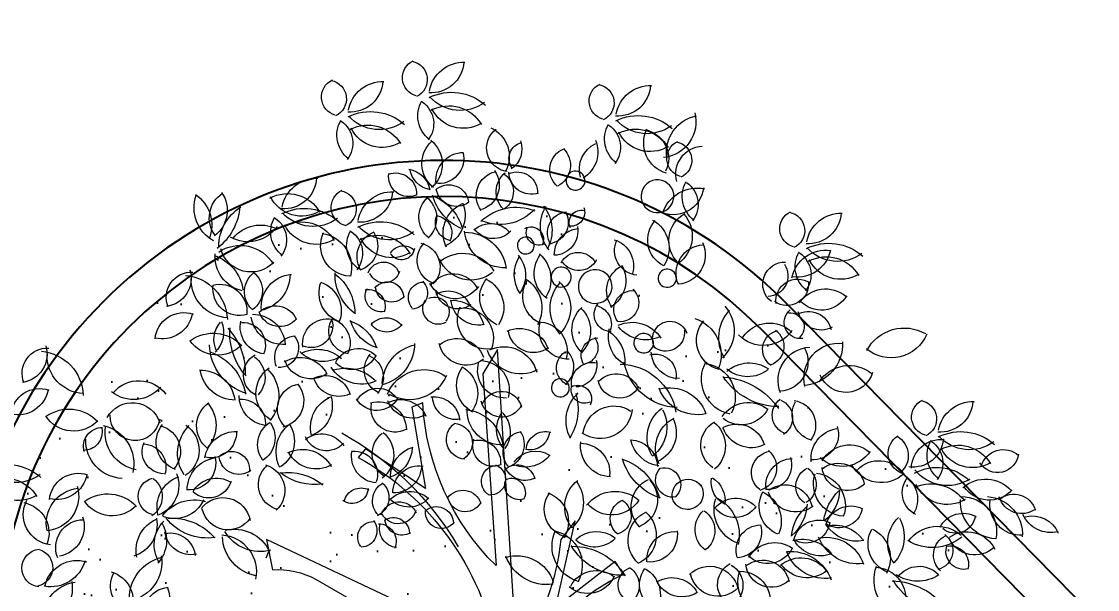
# Model space of a CAD drawing. Header units: millimetres. Extents: x 793 to 3159, y 750 to 2095.
# Drawn here: x 1176.132 to 1180.603, y 993.722 to 996.081 of the extents above; entities that cross this region are included whole.
import ezdxf

# ---------------------------------------------------------------- set-up
doc = ezdxf.new("R2010")
doc.units = ezdxf.units.MM
doc.linetypes.add('CONTINUA', pattern=[0])
doc.layers.add('A-BANQUETA', color=8, linetype='Continuous')
doc.layers.add('A-VEGETACION', color=65, linetype='Continuous')

# ---------------------------------------------------------------- blocks, each defined once
blk = doc.blocks.new('XR-CONJUNTO$0$A$C458D45B7')
at = {"lineweight": 0, "extrusion": (-2.43104e-07, -5.45806e-06, 1)}
blk.add_line((-0.995, 0.4864), (-0.9832, 0.5121), dxfattribs=at)
blk.add_lwpolyline([(0.1057, -1.746), (0.1681, -1.7494, -0.110183), (-0.0866, -0.95, -0.110183), (0.0225, -0.1181, 0.069274), (0.0548, -0.1083, -0.159056), (0.3751, -0.5382), (0.4313, -0.5098), (0.2694, -0.2414), (0.6188, -0.3643), (0.5483, -0.2962, -0.129481), (0.1024, -0.068, 0.184379), (0.1254, 0.0127), (0.8832, -0.1415), (0.8943, -0.0784), (0.1156, 0.0518, -0.487233), (0.1075, 0.0667, -0.157099), (0.4909, 0.4325), (0.4557, 0.4846), (0.2096, 0.2904), (0.2879, 0.6525), (0.2292, 0.5741, -0.1274), (0.063, 0.1098, -1.508538), (0.0487, 0.1166), (-0.0409, 1.3604), (-0.1014, 1.2588), (-0.0393, 0.4627, -0.187108), (-0.3498, 1.1361), (-0.3949, 1.1174), (-0.3356, 0.7801), (-0.586, 0.9428), (-0.6161, 0.9071, -0.222061), (-0.0345, 0.1193), (-0.0367, 0.1218), (-0.9935, 0.563), (-0.9683, 0.4373, -0.148996), (-0.7862, 0.3977), (-0.1177, 0.0214, -0.61159), (-0.1188, -0.006, -0.101655), (-1.381, -0.3864), (-1.4565, -0.4291), (-0.657, -0.3716, -0.12496), (-1.5382, -0.8654), (-1.5037, -0.924), (-0.968, -0.7054), (-1.2263, -1.1913), (-1.1801, -1.2004, -0.176723), (-0.0978, -0.0662, 0.164875), (-0.0374, -0.112, -0.122319), (-0.6656, -1.3725), (-0.6394, -1.3961), (-0.165, -0.7555, -0.101541), (-0.347, -1.7346), (-0.3067, -1.749), (-0.1198, -1.2235), (0.1057, -1.746)], format="xyb", close=True, dxfattribs=at)
at = {"lineweight": 0, "extrusion": (2.43104e-07, 5.45806e-06, -1)}
for centre, major_axis, start_param, end_param in [((-0.369, 2.486), (0.0578, 0.0526, 0), 2.569534, 5.006064), ((-0.4208, 2.4779), (0.0521, -0.0572, 0), 4.051015, 6.582941), ((-0.3287, 2.5601), (0.0917, -0.1007, 0), -0.777492, 0.800951), ((-0.1915, 2.4072), (0.0977, -0.1073, 0), 2.477681, 3.902549), ((-0.7044, 2.4029), (0.0578, 0.0526, 0), 2.569534, 5.006064), ((-0.7561, 2.3949), (0.0521, -0.0572, 0), 4.051015, 6.582941), ((-0.6641, 2.477), (0.0917, -0.1007, 0), -0.777492, 0.800951), ((-0.5269, 2.3242), (0.0977, -0.1073, 0), 2.477681, 3.902549), ((0.4079, 2.3965), (0.0578, 0.0526, 0), 2.569534, 5.006064), ((0.3562, 2.3885), (0.0521, -0.0572, 0), 4.051015, 6.582941), ((0.4482, 2.4707), (0.0917, -0.1007, 0), -0.777492, 0.800951), ((0.5854, 2.3178), (0.0977, -0.1073, 0), 2.477681, 3.902549), ((-0.2404, 2.2159), (0.156, 0.1421, 0), 4.983233, 6.17178), ((-0.2586, 2.3287), (0.0909, 0.0828, 0), 2.943806, 4.400315), ((-0.4252, 2.2943), (0.0813, 0.074, 0), 6.042078, 7.680112), ((-0.2073, 2.5236), (0.1269, 0.1155, 0), 1.666781, 3.133707), ((-0.2514, 2.214), (0.1055, -0.1158, 0), 3.38331, 4.908592), ((-0.5757, 2.1328), (0.156, 0.1421, 0), 4.983233, 6.17178), ((-0.1941, 2.4226), (0.0974, -0.107, 0), 0.190237, 1.841773), ((0.5366, 2.1264), (0.156, 0.1421, 0), 4.983233, 6.17178), ((0.624, 2.313), (0.1011, -0.1111, 0), -1.092047, 0.621305), ((0.8079, 2.1864), (0.1148, 0.1046, 0), 3.735925, 5.247194), ((-0.594, 2.2456), (0.0909, 0.0828, 0), 2.943806, 4.400315), ((-0.7605, 2.2112), (0.0813, 0.074, 0), 6.042078, 7.680112), ((-0.5426, 2.4406), (0.1269, 0.1155, 0), 1.666781, 3.133707), ((-0.5868, 2.131), (0.1055, -0.1158, 0), 3.38331, 4.908592), ((-0.1299, 2.1619), (0.0875, -0.0961, 0), 4.288332, 5.954002), ((0.5183, 2.2392), (0.0909, 0.0828, 0), 2.943806, 4.400315), ((0.3518, 2.2048), (0.0813, 0.074, 0), 6.042078, 7.680112), ((0.5697, 2.4342), (0.1269, 0.1155, 0), 1.666781, 3.133707), ((0.5255, 2.1246), (0.1055, -0.1158, 0), 3.38331, 4.908592), ((0.688, 2.225), (0.0962, 0.0876, 0), 2.57333, 4.340108), ((-0.5295, 2.3395), (0.0974, -0.107, 0), 0.190237, 1.841773), ((0.0042, 2.1974), (0.0729, 0.0664, 0), 2.435719, 4.793581), ((0.5828, 2.3331), (0.0974, -0.107, 0), 0.190237, 1.841773), ((0.5415, 2.16), (0.0814, -0.0894, 0), 4.063505, 5.902251), ((-0.2372, 2.1306), (0.0929, 0.0846, 0), 2.963691, 4.711116), ((-0.4058, 2.1267), (0.0945, 0.086, 0), 6.118592, 7.872489), ((0.0663, 2.1554), (0.0498, 0.0454, 0), 3.264969, 5.201317), ((-0.0482, 2.1943), (0.0744, 0.0677, 0), 0.395035, 1.712099), ((0.2617, 2.1105), (0.0688, 0.0627, 0), 3.032355, 5.058346), ((0.1574, 2.1274), (0.0654, -0.0718, 0), 4.641666, 6.55095), ((0.4113, 2.1131), (0.0882, 0.0804, 0), 3.589355, 4.996061), ((0.2426, 2.1833), (0.0844, -0.0926, 0), -1.249896, 0.196732), ((0.7328, 2.1612), (0.0578, 0.0526, 0), 2.569534, 5.006064), ((0.8068, 2.0986), (0.0767, -0.0842, 0), 2.01587, 3.830331), ((0.6811, 2.1531), (0.0521, -0.0572, 0), 4.051015, 6.582941), ((-0.293, 2.1509), (0.0767, 0.0698, 0), 0.466811, 2.453539), ((-0.1885, 2.0624), (0.0852, 0.0776, 0), 3.756525, 5.436782), ((-0.4325, 2.0004), (0.0716, -0.0786, 0), 4.02893, 5.260687), ((-0.3105, 2.1233), (0.0764, 0.0696, 0), 2.495781, 3.712279), ((-0.1454, 2.0411), (0.0706, -0.0775, 0), -1.470872, 0.49979), ((0.0335, 2.0128), (0.0579, -0.0636, 0), 3.454568, 5.497253), ((0.2763, 2.065), (0.0265, -0.0292, 0), 2.96706, 9.250245), ((-0.9355, 2.0725), (0.0917, -0.1007, 0), -0.777492, 0.800951), ((-0.7983, 1.9196), (0.0977, -0.1073, 0), 2.477681, 3.902549), ((-0.4172, 2.0758), (0.0619, 0.0564, 0), 1.882964, 4.009811), ((-0.4714, 2.0024), (0.0589, -0.0646, 0), 3.521134, 5.485211), ((-0.0328, 1.9994), (0.076, 0.0692, 0), 3.228586, 5.199475), ((0.0466, 2.0162), (0.0674, -0.074, 0), 1.501594, 3.203821), ((-0.07, 2.016), (0.0655, 0.0596, 0), 5.981568, 7.978483), ((0.0914, 2.099), (0.0621, -0.0681, 0), 0.403031, 2.295039), ((0.6173, 2.0033), (0.0458, -0.0503, 0), 2.96706, 9.250245), ((0.8432, 2.0039), (0.0909, 0.0828, 0), 2.943806, 4.400315), ((0.6766, 1.9695), (0.0813, 0.074, 0), 6.042078, 7.680112), ((-0.9188, 1.843), (0.1055, -0.1158, 0), 3.38331, 4.908592), ((-0.6597, 1.9456), (0.0578, 0.0526, 0), 2.569534, 5.006064), ((-0.7114, 1.9376), (0.0521, -0.0572, 0), 4.051015, 6.582941), ((-0.6194, 2.0197), (0.0917, -0.1007, 0), -0.777492, 0.800951), ((-0.4822, 1.8669), (0.0977, -0.1073, 0), 2.477681, 3.902549), ((-0.2181, 2.0381), (0.0628, 0.0572, 0), 1.653322, 3.720775), ((-0.249, 1.9601), (0.0612, 0.0557, 0), 4.777693, 6.850302), ((0.6822, 2.053), (0.0934, 0.0851, 0), 0.83891, 2.788684), ((0.7827, 1.8893), (0.1106, 0.1007, 0), 4.167211, 5.662811), ((-1.152, 1.9381), (0.1152, 0.1049, 0), 2.795095, 4.221359), ((-1.3878, 1.8644), (0.1039, -0.1141, 0), 4.462982, 5.82067), ((-1.1219, 1.8971), (0.0823, -0.0904, 0), 1.663538, 3.291746), ((-1.2998, 1.9265), (0.0962, 0.0876, 0), 0.12096, 1.668935), ((-0.8615, 2.0515), (0.0974, -0.107, 0), 0.190237, 1.841773), ((-0.2631, 1.9078), (0.0742, -0.0815, 0), 1.389785, 3.157191), ((-0.4105, 1.9023), (0.0749, -0.0822, 0), 4.528164, 6.260856), ((-0.3885, 1.8048), (0.1511, 0.1376, 0), 5.790531, 6.74088), ((-0.111, 2.0591), (0.1593, 0.1451, 0), 2.721102, 3.592312), ((0.0319, 1.7409), (0.1422, -0.1561, 0), 3.105155, 4.25074), ((-1.3634, 1.9626), (0.1662, -0.1825, 0), -0.763834, 0.071768), ((-1.009, 1.7783), (0.131, -0.1438, 0), 2.296813, 3.315554), ((-0.8471, 1.7282), (0.156, 0.1421, 0), 4.983233, 6.17178), ((-0.1396, 1.8436), (0.0979, 0.0892, 0), 3.408341, 5.039982), ((-0.3192, 1.9147), (0.0929, -0.102, 0), -1.217298, 0.327095), ((-0.0365, 2.0707), (0.1414, 0.1288, 0), 1.467491, 2.732342), ((0.2821, 1.8758), (0.1111, 0.1011, 0), 3.157429, 4.441949), ((0.0189, 1.8558), (0.1089, -0.1195, 0), -1.511614, -0.337271), ((0.2485, 1.8483), (0.0645, 0.0587, 0), 3.279326, 5.34853), ((0.1587, 1.8899), (0.0599, -0.0657, 0), -1.298179, 0.629945), ((0.3027, 1.8914), (0.038, 0.0346, 0), 3.41254, 5.663172), ((0.2576, 1.933), (0.0391, -0.0429, 0), -1.182408, 0.791652), ((0.7942, 1.8207), (0.0945, 0.0861, 0), 3.069205, 4.94146), ((0.6241, 1.8375), (0.0937, -0.1029, 0), -1.562221, 0.105445), ((1.2047, 1.8735), (0.0578, 0.0526, 0), 2.569534, 5.006064), ((1.153, 1.8655), (0.0521, -0.0572, 0), 4.051015, 6.582941), ((1.245, 1.9477), (0.0917, -0.1007, 0), -0.777492, 0.800951), ((1.3822, 1.7948), (0.0977, -0.1073, 0), 2.477681, 3.902549), ((-1.0291, 1.7206), (0.0995, -0.1093, 0), 2.987152, 4.333632), ((-0.8653, 1.841), (0.0909, 0.0828, 0), 2.943806, 4.400315), ((-1.0319, 1.8066), (0.0813, 0.074, 0), 6.042078, 7.680112), ((-0.814, 2.036), (0.1269, 0.1155, 0), 1.666781, 3.133707), ((-0.8582, 1.7264), (0.1055, -0.1158, 0), 3.38331, 4.908592), ((-0.5311, 1.6755), (0.156, 0.1421, 0), 4.983233, 6.17178), ((-0.2288, 1.8855), (0.0506, -0.0555, 0), 0.933482, 2.755369), ((-0.3061, 1.8431), (0.0521, 0.0475, 0), 5.554345, 7.543913), ((-0.074, 1.7783), (0.0778, 0.0708, 0), 4.718022, 6.28628), ((0.6974, 1.8223), (0.0803, -0.0881, 0), 1.183739, 3.047674), ((0.5353, 1.7872), (0.0891, -0.0979, 0), 4.371945, 6.030471), ((-1.0838, 1.9455), (0.0991, -0.1088, 0), -0.235546, 1.240656), ((-0.8009, 1.9349), (0.0974, -0.107, 0), 0.190237, 1.841773), ((-0.653, 1.7863), (0.0858, -0.0942, 0), 0.781255, 2.741725), ((-0.7937, 1.6949), (0.096, -0.1054, 0), 4.01839, 5.703394), ((-0.5493, 1.7883), (0.0909, 0.0828, 0), 2.943806, 4.400315), ((-0.7159, 1.7539), (0.0813, 0.074, 0), 6.042078, 7.680112), ((-0.5178, 1.7413), (0.0819, 0.0746, 0), 3.373512, 5.073607), ((-0.498, 1.9833), (0.1269, 0.1155, 0), 1.666781, 3.133707), ((-0.5421, 1.6737), (0.1055, -0.1158, 0), 3.38331, 4.908592), ((-0.6478, 1.7849), (0.0704, -0.0773, 0), -1.40138, 0.435272), ((-0.1814, 1.6713), (0.118, -0.1296, 0), 3.873122, 5.299363), ((-0.0171, 1.8665), (0.1229, 0.1119, 0), 2.257964, 3.78171), ((-0.0641, 1.9178), (0.0654, -0.0719, 0), -0.113868, 1.668116), ((0.0722, 1.7936), (0.0237, -0.0261, 0), 2.96706, 9.250245), ((0.0938, 1.8197), (0.0347, -0.0381, 0), 3.344357, 5.954753), ((0.126, 1.8478), (0.0388, 0.0354, 0), 1.911053, 4.31249), ((0.2993, 1.7579), (0.0802, 0.073, 0), 3.851049, 5.360604), ((0.1863, 1.8557), (0.0752, 0.0685, 0), 0.549271, 2.256423), ((-1.1128, 1.6223), (0.1187, 0.1081, 0), 4.848797, 6.466165), ((-0.4848, 1.8822), (0.0974, -0.107, 0), 0.190237, 1.841773), ((-0.4359, 1.7257), (0.0419, -0.046, 0), 2.826188, 4.650454), ((-0.2766, 1.7286), (0.0686, -0.0753, 0), 1.097202, 3.081073), ((-0.3848, 1.6998), (0.0683, -0.0751, 0), 4.086773, 6.202249), ((0.5443, 1.7771), (0.0762, 0.0694, 0), 2.397876, 4.305471), ((0.4071, 1.7121), (0.0839, 0.0764, 0), 5.736427, 7.331583), ((0.8155, 1.6854), (0.0871, 0.0794, 0), 3.456952, 5.395047), ((0.6963, 1.7598), (0.0902, 0.0822, 0), 0.291251, 2.225608), ((1.3213, 1.6411), (0.1073, 0.0977, 0), 4.075394, 5.568293), ((1.3334, 1.6034), (0.156, 0.1421, 0), 4.983233, 6.17178), ((1.3664, 1.9112), (0.1269, 0.1155, 0), 1.666781, 3.133707), ((-1.0739, 1.736), (0.1068, 0.0973, 0), 2.523636, 3.952007), ((-1.0695, 1.804), (0.097, 0.0883, 0), 1.500249, 3.596824), ((-0.4438, 1.7833), (0.0397, 0.0362, 0), 0.868721, 3.311423), ((-0.1879, 1.6085), (0.1112, 0.1012, 0), 4.767873, 6.47899), ((0.1669, 1.6745), (0.1047, 0.0953, 0), 3.274239, 4.424714), ((-0.0544, 1.6689), (0.0855, -0.0939, 0), -1.555152, -0.195414), ((0.2402, 1.6801), (0.0975, 0.0888, 0), 2.940453, 4.494287), ((0.0349, 1.6527), (0.1056, 0.0962, 0), 6.178704, 7.585525), ((0.2911, 1.6865), (0.0543, -0.0596, 0), 2.783843, 4.943077), ((1.3151, 1.7162), (0.0909, 0.0828, 0), 2.943806, 4.400315), ((1.2007, 1.813), (0.1037, 0.0945, 0), 0.93843, 2.439379), ((1.1485, 1.6818), (0.0813, 0.074, 0), 6.042078, 7.680112), ((1.3223, 1.6016), (0.1055, -0.1158, 0), 3.38331, 4.908592), ((1.3796, 1.8101), (0.0974, -0.107, 0), 0.190237, 1.841773), ((-1.273, 1.5741), (0.1281, 0.1167, 0), 5.751999, 6.8786), ((-0.5176, 1.6517), (0.0501, 0.0456, 0), 4.224988, 6.658395), ((-0.1553, 1.7894), (0.0954, -0.1047, 0), 0.046634, 1.902742), ((0.2206, 1.6638), (0.0279, -0.0307, 0), 2.96706, 9.250245), ((0.2927, 1.773), (0.0551, -0.0605, 0), -0.367339, 1.701332), ((0.3621, 1.6258), (0.0473, -0.0519, 0), 2.96706, 9.250245), ((0.5249, 1.6104), (0.0852, 0.0776, 0), 3.223324, 4.985448), ((0.3599, 1.6511), (0.0868, -0.0953, 0), -1.359902, 0.197615), ((0.6611, 1.6633), (0.0255, -0.028, 0), 2.96706, 9.250245), ((1.1499, 1.643), (0.0617, -0.0677, 0), 1.384738, 3.90545), ((1.0761, 1.677), (0.064, 0.0583, 0), 0.142939, 2.254521), ((-1.3147, 1.5651), (0.0708, -0.0777, 0), 1.912634, 3.921497), ((-1.4355, 1.6437), (0.0877, 0.0799, 0), 0.433013, 2.162826), ((-1.3553, 1.4666), (0.1282, -0.1407, 0), 3.959959, 5.407863), ((-0.9938, 1.5913), (0.068, -0.0746, 0), 1.509031, 3.230067), ((-1.1165, 1.5946), (0.0711, 0.0647, 0), 6.086583, 7.987859), ((-0.8905, 1.5304), (0.0904, -0.0993, 0), 2.180836, 3.805257), ((-1.0613, 1.664), (0.1148, 0.1045, 0), 0.729589, 2.076019), ((-0.8419, 1.502), (0.1388, -0.1524, 0), 4.502869, 5.43636), ((-0.5182, 1.668), (0.1486, 0.1354, 0), 2.914364, 3.903954), ((-0.5147, 1.6977), (0.0439, -0.0482, 0), -0.56334, 1.901924), ((-0.2276, 1.5595), (0.0766, -0.0842, 0), 2.904002, 4.961936), ((0.0057, 1.5758), (0.0909, 0.0828, 0), 2.724137, 4.584349), ((-0.0012, 1.5327), (0.1054, 0.096, 0), 5.984703, 7.520962), ((1.1583, 1.6449), (0.0609, -0.0669, 0), -0.950418, 1.336182), ((1.2034, 1.5741), (0.0607, -0.0666, 0), 2.180672, 4.465833), ((-1.1585, 1.6403), (0.1171, 0.1066, 0), 2.346008, 3.897533), ((-1.1158, 1.6017), (0.0814, 0.0742, 0), 2.006107, 4.023111), ((-1.1966, 1.5079), (0.0832, 0.0758, 0), 5.174415, 7.124419), ((-0.6595, 1.5891), (0.0929, 0.0846, 0), 2.627043, 4.223783), ((-0.8165, 1.5144), (0.0838, -0.0921, 0), 4.193796, 5.852843), ((-0.4997, 1.5714), (0.0445, -0.0489, 0), 2.944219, 5.44265), ((-0.4837, 1.6205), (0.0498, 0.0453, 0), 1.422714, 3.822562), ((-0.3491, 1.5731), (0.0478, 0.0436, 0), 3.148251, 5.403679), ((-0.4013, 1.5925), (0.0497, 0.0453, 0), 6.214944, 8.566879), ((-0.2205, 1.6862), (0.0787, -0.0864, 0), -0.245148, 1.837365), ((-0.1496, 1.5339), (0.0979, 0.0892, 0), 5.907215, 7.590286), ((0.1866, 1.5851), (0.0842, -0.0924, 0), 1.201658, 2.848598), ((0.3329, 1.535), (0.1162, 0.1058, 0), 3.122332, 4.628138), ((0.1137, 1.5352), (0.0992, -0.1089, 0), 4.60613, 6.275435), ((0.519, 1.5316), (0.0583, 0.0531, 0), 3.20052, 5.540096), ((0.4659, 1.5585), (0.0576, 0.0524, 0), 6.197346, 8.707644), ((1.3207, 1.4939), (0.0968, 0.0882, 0), 4.468963, 6.135104), ((-0.528, 1.5782), (0.0442, -0.0486, 0), 0.500448, 2.802096), ((-0.5802, 1.5341), (0.0521, 0.0474, 0), 5.268129, 7.350204), ((-0.3051, 1.5146), (0.0414, -0.0455, 0), 3.483272, 6.139391), ((-0.2083, 1.6213), (0.0631, -0.0693, 0), 0.112143, 2.110108), ((-0.2468, 1.505), (0.0717, 0.0653, 0), 4.892044, 6.630501), ((-0.2317, 1.4264), (0.1016, 0.0926, 0), 5.415593, 6.754417), ((1.3021, 1.6577), (0.0817, -0.0897, 0), -0.311589, 1.576583), ((-0.9659, 1.4359), (0.0722, 0.0658, 0), 4.673764, 6.588465), ((-0.2882, 1.5286), (0.0442, -0.0485, 0), 0.255526, 2.887943), ((-0.1223, 1.576), (0.085, 0.0774, 0), 2.11334, 3.773203), ((-0.0858, 1.485), (0.083, -0.0911, 0), 0.579053, 2.739108), ((-0.1861, 1.4051), (0.0941, 0.0857, 0), 5.318722, 7.374748), ((0.3928, 1.4461), (0.093, 0.0847, 0), 3.00647, 4.70236), ((0.2174, 1.441), (0.0857, -0.0942, 0), 4.621829, 6.268915), ((0.4297, 1.5099), (0.0477, -0.0524, 0), 0.723336, 2.981842), ((0.351, 1.4686), (0.0589, 0.0537, 0), 5.629135, 7.342477), ((1.0445, 1.4197), (0.1124, -0.1235, 0), 1.763492, 3.048606), ((0.7863, 1.4466), (0.1042, -0.1145, 0), -1.558089, -0.023624), ((1.2163, 1.4846), (0.0497, 0.0453, 0), 2.154095, 4.761131), ((1.1728, 1.4657), (0.0436, 0.0397, 0), 5.34712, 7.859851), ((1.25, 1.4337), (0.0652, -0.0716, 0), 3.353873, 5.207545), ((1.3013, 1.5509), (0.0718, 0.0654, 0), 1.80201, 3.64249), ((-1.4365, 1.5191), (0.0859, -0.0944, 0), -0.662987, 0.966479), ((-1.3455, 1.3817), (0.0886, 0.0806, 0), 3.960448, 5.771942), ((-0.9337, 1.5074), (0.0992, 0.0904, 0), 2.220183, 3.713936), ((-1.0597, 1.3608), (0.1011, 0.0921, 0), 5.439001, 6.928596), ((-0.9481, 1.5375), (0.061, -0.067, 0), -0.150992, 1.981102), ((-0.7482, 1.3789), (0.0762, 0.0694, 0), 3.722819, 5.63009), ((-0.8167, 1.4505), (0.0603, -0.0662, 0), -1.159685, 1.145202), ((-0.6463, 1.4317), (0.0714, 0.0651, 0), 2.477016, 4.406547), ((-0.7569, 1.3812), (0.0694, -0.0762, 0), 4.137529, 5.870655), ((-0.4956, 1.5206), (0.1106, -0.1214, 0), 1.015052, 2.030709), ((-0.5052, 1.4057), (0.0555, -0.061, 0), 3.014721, 4.80292), ((0.1269, 1.3556), (0.0816, -0.0896, 0), 3.861328, 5.736568), ((0.2517, 1.4439), (0.0813, -0.0893, 0), 0.692403, 2.597207), ((0.5181, 1.3374), (0.1044, 0.0951, 0), 5.019594, 6.451334), ((0.6755, 1.4112), (0.0541, 0.0492, 0), 3.323125, 6.680457), ((0.7305, 1.3462), (0.1061, -0.1165, 0), 4.17789, 5.832144), ((0.9098, 1.4071), (0.0922, 0.084, 0), 2.564354, 4.581363), ((1.0885, 1.3478), (0.0896, -0.0984, 0), 2.894701, 4.651743), ((-1.2224, 1.2529), (0.1215, 0.1107, 0), 4.829964, 6.260834), ((-1.1108, 1.3917), (0.0808, 0.0736, 0), 3.386603, 4.597162), ((-1.2939, 1.4198), (0.0841, 0.0766, 0), 0.322787, 1.54187), ((-1.3566, 1.2537), (0.1802, -0.1979, 0), 4.689281, 5.487505), ((-0.8903, 1.4189), (0.1777, -0.1951, 0), 1.569254, 2.391962), ((-0.9978, 1.4459), (0.084, 0.0765, 0), 2.436245, 4.083302), ((-1.1007, 1.3682), (0.0639, -0.0701, 0), 3.828768, 5.840055), ((-0.704, 1.3144), (0.1119, -0.1229, 0), 4.171907, 5.160271), ((-0.5034, 1.5093), (0.0542, -0.0596, 0), -0.192693, 1.638897), ((0.0511, 1.3256), (0.0912, 0.083, 0), 5.008977, 6.700148), ((0.1079, 1.455), (0.0714, -0.0784, 0), 0.109406, 2.139195), ((0.5532, 1.4203), (0.0906, -0.0995, 0), 1.225027, 2.53816), ((0.3386, 1.3139), (0.1111, 0.1012, 0), 5.998219, 7.087887), ((0.5719, 1.5492), (0.0963, -0.1058, 0), 0.28559, 1.630807), ((0.5656, 1.3923), (0.03, 0.0273, 0), 4.537856, 10.821041), ((0.6565, 1.4383), (0.058, 0.0528, 0), 0.609123, 3.014918), ((1.0623, 1.533), (0.1074, 0.0978, 0), 1.343784, 3.09522), ((1.1401, 1.3718), (0.0592, 0.0539, 0), 2.883799, 5.216128), ((1.0667, 1.3837), (0.0606, 0.0551, 0), 6.049447, 8.223314), ((1.5934, 1.501), (0.1183, 0.1077, 0), 1.123877, 3.002143), ((1.6493, 1.2899), (0.1299, 0.1183, 0), 4.360495, 5.965464), ((-1.205, 1.4659), (0.1033, 0.094, 0), 1.507007, 3.274527), ((-0.8763, 1.3191), (0.0611, -0.0671, 0), 1.879129, 3.811135), ((-0.949, 1.3586), (0.0599, 0.0546, 0), 0.054114, 2.354051), ((-0.2092, 1.2879), (0.0862, 0.0785, 0), 4.763491, 6.669633), ((0.3792, 1.34), (0.0537, 0.0489, 0), 3.300559, 5.386403), ((0.3059, 1.3712), (0.047, -0.0517, 0), -1.484129, 0.591907), ((1.3773, 1.2548), (0.1071, 0.0976, 0), 3.627143, 5.564226), ((1.2205, 1.3933), (0.1266, 0.1153, 0), 0.666936, 2.208248), ((-1.9106, 1.2442), (0.0708, -0.0777, 0), 1.912634, 3.921497), ((-2.0314, 1.3228), (0.0877, 0.0799, 0), 0.433013, 2.162826), ((-1.0243, 1.3738), (0.1579, 0.1438, 0), 2.583302, 3.854955), ((-0.767, 1.4362), (0.0892, -0.098, 0), 0.126513, 1.545739), ((-0.787, 1.2057), (0.1099, 0.1001, 0), 4.957677, 6.173301), ((-0.6187, 1.2527), (0.0789, 0.0718, 0), 4.358962, 6.212976), ((-0.5633, 1.3809), (0.1309, 0.1192, 0), 0.733394, 2.059133), ((-0.3474, 1.2096), (0.1268, 0.1155, 0), 3.913737, 5.238547), ((-0.1723, 1.4082), (0.0844, 0.0769, 0), 1.617882, 3.663346), ((0.0552, 1.4072), (0.0994, -0.1091, 0), 0.247987, 1.955937), ((-0.0138, 1.2312), (0.1042, 0.0949, 0), 5.013393, 6.761813), ((0.2821, 1.2878), (0.0574, 0.0522, 0), 2.730264, 4.858108), ((0.1823, 1.2903), (0.0689, 0.0627, 0), 6.226378, 7.911591), ((0.6146, 1.2601), (0.0646, 0.0589, 0), 5.18643, 7.216869), ((0.7131, 1.3623), (0.078, -0.0856, 0), 0.71814, 2.246675), ((1.264, 1.2447), (0.093, -0.1021, 0), 1.914643, 3.826952), ((1.1267, 1.3204), (0.0823, -0.0904, 0), -1.350697, 0.677345), ((-1.9513, 1.1457), (0.1282, -0.1407, 0), 3.959959, 5.407863), ((-1.7544, 1.3194), (0.1171, 0.1066, 0), 2.346008, 3.897533), ((-1.3079, 1.1276), (0.1656, 0.1508, 0), 5.778144, 6.851017), ((-1.0024, 1.2462), (0.0696, 0.0634, 0), 2.725223, 4.948788), ((-1.1102, 1.2347), (0.07, -0.0768, 0), 4.485205, 6.206033), ((-0.8592, 1.1981), (0.0824, -0.0904, 0), 3.301613, 4.995181), ((-0.8168, 1.3464), (0.0849, 0.0773, 0), 1.683404, 3.531065), ((-0.6424, 1.3776), (0.0718, -0.0789, 0), -0.389637, 1.478935), ((-0.4919, 1.2698), (0.0755, 0.0688, 0), 2.758842, 4.586416), ((-0.6154, 1.2384), (0.0679, -0.0745, 0), 4.313629, 6.154081), ((-0.0087, 1.2737), (0.0771, -0.0847, 0), 0.678402, 2.611537), ((-0.112, 1.1928), (0.0813, -0.0893, 0), 3.878152, 5.717737), ((0.3543, 1.2232), (0.0647, 0.0589, 0), 3.77537, 5.684318), ((0.2804, 1.2992), (0.0616, -0.0676, 0), -1.060709, 0.668141), ((0.4666, 1.0653), (0.1771, 0.1613, 0), 5.461091, 6.84641), ((0.7141, 1.3599), (0.1576, -0.173, 0), 0.768602, 2.105454), ((0.9544, 1.2463), (0.1089, 0.0991, 0), 2.493376, 4.396862), ((0.8083, 1.1701), (0.0944, -0.1037, 0), 4.007914, 5.933263), ((1.0067, 1.1728), (0.1048, 0.0954, 0), 4.716479, 6.042626), ((1.4218, 1.1595), (0.1096, 0.0998, 0), 4.447218, 6.124093), ((-1.2724, 1.12), (0.1058, 0.0963, 0), 5.403044, 6.867191), ((-1.1305, 1.2878), (0.1089, 0.0992, 0), 2.299701, 3.713789), ((-0.9137, 1.1706), (0.0958, 0.0873, 0), 2.860422, 4.82661), ((-1.1043, 1.1567), (0.1156, 0.1052, 0), 6.209025, 7.712616), ((-0.6071, 1.3584), (0.0989, -0.1086, 0), 0.294169, 1.747426), ((-0.67, 1.1032), (0.1171, -0.1285, 0), 3.576093, 4.681646), ((-0.3449, 1.1103), (0.1211, 0.1103, 0), 4.257347, 6.034635), ((-0.0846, 1.211), (0.0929, 0.0846, 0), 2.79378, 4.515572), ((-0.2468, 1.1762), (0.0923, 0.084, 0), 5.935163, 7.664121), ((0.4539, 1.1647), (0.0674, -0.074, 0), 3.084947, 5.021288), ((1.126, 1.4092), (0.1849, -0.2031, 0), 0.724844, 1.720325), ((0.8824, 0.9572), (0.2007, -0.2203, 0), 3.951237, 4.849497), ((0.9976, 1.3915), (0.0994, 0.0906, 0), 1.606077, 3.000648), ((1.4067, 1.3114), (0.0854, 0.0778, 0), 1.013458, 3.478607), ((-1.5286, 1.0775), (0.094, -0.1032, 0), 3.007891, 4.802385), ((-0.8507, 1.1073), (0.0693, -0.0761, 0), 1.484213, 3.740786), ((-0.9567, 1.1387), (0.0754, -0.0828, 0), -1.507027, 0.507296), ((-0.7554, 1.1381), (0.0794, 0.0723, 0), 4.933114, 6.739463), ((-0.7001, 1.2689), (0.0737, -0.0809, 0), 0.29539, 1.986601), ((-0.4065, 1.3168), (0.1132, -0.1243, 0), -0.424739, 1.243343), ((0.2212, 1.2039), (0.0251, -0.0276, 0), 2.96706, 9.250245), ((0.3219, 1.1961), (0.0413, 0.0376, 0), 1.904971, 4.226386), ((0.2947, 1.1586), (0.0418, 0.038, 0), 4.960058, 7.482544), ((0.4667, 1.2536), (0.0608, -0.0668, 0), -0.356332, 2.108317), ((0.6754, 1.047), (0.1193, 0.1087, 0), 5.189388, 6.675069), ((-2.0324, 1.1982), (0.0859, -0.0944, 0), -0.662987, 0.966479), ((-1.9414, 1.0608), (0.0886, 0.0806, 0), 3.960448, 5.771942), ((-1.5522, 1.2853), (0.1086, 0.0989, 0), 1.431238, 2.976463), ((-0.5369, 1.0974), (0.0658, -0.0722, 0), 2.786116, 4.927942), ((-0.3023, 1.0547), (0.072, -0.079, 0), 3.75091, 5.351098), ((-0.0228, 1.1011), (0.0578, -0.0635, 0), 2.718476, 5.202531), ((0.404, 1.0684), (0.1166, 0.1062, 0), 3.391768, 4.694757), ((0.0747, 1.1135), (0.1489, -0.1635, 0), -1.143034, -0.269005), ((0.789, 1.2657), (0.1133, -0.1244, 0), 0.509459, 1.944003), ((1.1831, 1.0996), (0.0543, -0.0596, 0), 1.053155, 3.251216), ((1.7599, 1.0963), (0.0578, 0.0526, 0), 2.569534, 5.006064), ((1.7082, 1.0883), (0.0521, -0.0572, 0), 4.051015, 6.582941), ((1.8002, 1.1705), (0.0917, -0.1007, 0), -0.777492, 0.800951), ((1.9374, 1.0176), (0.0977, -0.1073, 0), 2.477681, 3.902549), ((-1.5552, 1.0062), (0.0882, 0.0803, 0), 4.376918, 6.706693), ((-1.1709, 1.0321), (0.0792, -0.087, 0), 1.388174, 3.260866), ((-1.3462, 1.0335), (0.0931, -0.1023, 0), 4.706547, 6.175138), ((-0.9869, 1.1611), (0.0852, -0.0935, 0), 0.871539, 2.291423), ((-1.1048, 1.0417), (0.0689, -0.0757, 0), 3.841411, 5.517894), ((-0.6777, 1.0309), (0.0927, -0.1017, 0), 2.059504, 3.492689), ((-0.8596, 1.1211), (0.0902, -0.099, 0), -1.122903, 0.372254), ((-0.5413, 1.2019), (0.067, -0.0735, 0), -0.319303, 1.742731), ((-0.4653, 1.1127), (0.0669, -0.0734, 0), 0.220103, 2.505457), ((-0.5342, 1.0219), (0.0789, -0.0866, 0), 3.594028, 5.438478), ((-0.3918, 1.1823), (0.0816, 0.0743, 0), 1.780436, 3.521944), ((-0.4409, 1.0338), (0.0849, 0.0773, 0), 4.975327, 6.602725), ((-0.2116, 1.1655), (0.066, -0.0724, 0), 0.546012, 2.232732), ((-0.0208, 1.1688), (0.0604, -0.0663, 0), -0.386025, 2.03652), ((0.4453, 1.0026), (0.0862, -0.0946, 0), 2.411906, 4.458151), ((0.733, 1.0028), (0.1005, -0.1104, 0), 1.763934, 3.246801), ((1.0044, 1.0208), (0.0958, 0.0872, 0), 4.447811, 6.117663), ((0.9742, 1.1809), (0.0917, 0.0835, 0), 1.215767, 2.960129), ((1.1076, 1.0867), (0.0591, 0.0538, 0), 5.835663, 8.030113), ((1.2949, 1.1015), (0.0809, 0.0737, 0), 2.615368, 4.390992), ((1.1796, 1.057), (0.0767, 0.0698, 0), 5.582465, 7.669786), ((-1.8183, 0.932), (0.1215, 0.1107, 0), 4.829964, 6.260834), ((-1.5448, 1.0724), (0.07, -0.0769, 0), -0.68977, 2.320487), ((-0.1847, 0.9403), (0.1257, 0.1145, 0), 5.531693, 6.884809), ((-0.021, 1.1094), (0.0976, -0.1072, 0), 0.681699, 2.34653), ((0.0778, 1.029), (0.0809, -0.0889, 0), 1.574231, 2.956224), ((-0.0971, 1.0171), (0.0828, 0.0754, 0), 6.243367, 7.661544), ((0.3875, 1.1271), (0.0983, 0.0895, 0), 0.821795, 2.898602), ((0.7607, 0.957), (0.1046, 0.0952, 0), 3.406103, 4.964674), ((0.5136, 1.0438), (0.1022, -0.1123, 0), -1.329517, 0.075588), ((0.5733, 1.0213), (0.0973, 0.0886, 0), 0.263422, 1.881827), ((-1.8009, 1.145), (0.1033, 0.094, 0), 1.507007, 3.274527), ((-1.7087, 0.8718), (0.1187, 0.1081, 0), 5.646964, 7.247292), ((-1.3376, 0.9627), (0.0874, 0.0796, 0), 2.623712, 4.545795), ((-1.4637, 0.924), (0.0733, -0.0805, 0), 4.103585, 6.187534), ((-1.2062, 0.9183), (0.1081, -0.1187, 0), 1.708503, 3.098877), ((-1.4021, 0.9296), (0.0841, -0.0923, 0), 4.461105, 6.452023), ((-0.9253, 0.9573), (0.0806, 0.0734, 0), 3.252058, 4.890122), ((-1.0725, 0.9836), (0.0744, -0.0817, 0), -1.448474, 0.171544), ((-0.8112, 0.9288), (0.0985, -0.1082, 0), 1.831021, 3.199634), ((-1.0088, 0.9708), (0.0857, -0.0941, 0), -1.436373, 0.154478), ((-0.1675, 0.986), (0.0558, -0.0613, 0), 0.798614, 3.251784), ((-0.2228, 0.9719), (0.0542, -0.0596, 0), 3.954961, 6.417696), ((0.9191, 0.9718), (0.0753, -0.0827, 0), 1.313815, 3.349576), ((0.7825, 0.9675), (0.0853, -0.0936, 0), 4.544935, 6.312543), ((0.9566, 0.9403), (0.0806, -0.0885, 0), 3.370813, 5.157583), ((1.0156, 1.0868), (0.0921, 0.0838, 0), 1.841381, 3.51856), ((1.3902, 0.9219), (0.092, 0.0838, 0), 3.755875, 5.297094), ((1.2736, 1.0193), (0.0776, 0.0706, 0), 0.406359, 2.386168), ((1.8885, 0.8262), (0.156, 0.1421, 0), 4.983233, 6.17178), ((-1.6798, 0.9428), (0.0579, 0.0528, 0), 3.59556, 5.460531), ((-1.758, 1.0028), (0.052, -0.0571, 0), -1.020319, 0.753739), ((-1.5119, 1.0019), (0.116, 0.1056, 0), 2.481573, 4.024265), ((-1.1243, 0.8789), (0.0882, -0.0968, 0), 2.464608, 3.925538), ((-1.2285, 1.0053), (0.0712, -0.0782, 0), -0.876513, 0.931251), ((-0.7677, 0.8949), (0.0731, -0.0803, 0), 3.198476, 4.872149), ((-0.7486, 1.0286), (0.0705, 0.0642, 0), 1.468367, 3.471663), ((-1.2994, -0.1212), (0.8654, -0.9503, 0), 4.378102, 4.910694), ((-0.4465, 0.923), (0.0749, -0.0823, 0), 1.32027, 3.186102), ((-0.5895, 0.9174), (0.0895, 0.0815, 0), 6.126458, 7.932014), ((-0.0559, 0.9595), (0.0569, -0.0624, 0), 0.319602, 2.642333), ((-0.1163, 0.8914), (0.0682, 0.0621, 0), 5.215357, 7.148249), ((0.0718, 0.9341), (0.0581, -0.0638, 0), 1.57169, 3.693068), ((-0.0274, 0.9664), (0.0743, 0.0677, 0), 0.147209, 1.973323), ((0.1634, 0.9393), (0.0556, -0.0611, 0), 2.387996, 4.129426), ((0.0964, 1.0255), (0.06, 0.0546, 0), 0.815121, 2.500036), ((0.5124, 0.8744), (0.0783, -0.0859, 0), 3.897025, 5.395627), ((0.6515, 1.021), (0.0937, -0.1029, 0), 0.865807, 2.090792), ((1.672, 0.944), (0.0638, 0.0581, 0), 2.666489, 4.89175), ((1.5789, 0.9353), (0.0672, 0.0612, 0), 5.948182, 7.930883), ((1.6894, 1.0137), (0.0927, 0.0844, 0), 0.799218, 2.447222), ((1.8061, 0.8808), (0.0831, -0.0913, 0), 2.334246, 3.973514), ((1.8703, 0.939), (0.0909, 0.0828, 0), 2.943806, 4.400315), ((1.7037, 0.9046), (0.0813, 0.074, 0), 6.042078, 7.680112), ((1.9216, 1.134), (0.1269, 0.1155, 0), 1.666781, 3.133707), ((1.8775, 0.8244), (0.1055, -0.1158, 0), 3.38331, 4.908592), ((-1.5907, 0.9688), (0.1171, 0.1066, 0), 2.346008, 3.897533), ((-1.4213, 0.9238), (0.0622, -0.0683, 0), 0.774082, 2.712763), ((-1.5101, 0.8588), (0.0644, -0.0707, 0), 3.891716, 5.781765), ((-0.8473, 0.8001), (0.102, 0.0929, 0), 4.995087, 6.501391), ((-0.5291, 0.9546), (0.0926, -0.1017, 0), -0.802808, 0.441154), ((-0.3565, 0.8309), (0.0837, -0.0919, 0), 2.2894, 3.618387), ((0.1211, 0.8311), (0.0734, -0.0806, 0), 2.91866, 4.455073), ((0.4352, 0.9639), (0.0945, 0.0861, 0), 2.328388, 4.010629), ((0.3074, 0.8519), (0.0825, -0.0906, 0), 3.871605, 5.548723), ((1.1085, 0.8596), (0.0605, -0.0665, 0), 1.397227, 3.718561), ((1.0273, 0.8777), (0.0708, 0.0645, 0), 6.13543, 8.311571), ((1.3947, 1.027), (0.0932, -0.1024, 0), -0.25807, 1.453854), ((1.4262, 0.848), (0.0876, -0.0961, 0), 2.814409, 4.565511), ((1.9348, 1.0329), (0.0974, -0.107, 0), 0.190237, 1.841773), ((2.0405, 0.9558), (0.0587, -0.0645, 0), -0.724942, 1.726058), ((2.0648, 0.8685), (0.071, 0.0646, 0), 4.151426, 6.168286), ((-1.1915, 0.7669), (0.0989, 0.0901, 0), 3.859278, 5.326746), ((-1.3201, 0.8772), (0.083, 0.0756, 0), 0.485033, 2.348613), ((-1.1416, 0.8526), (0.055, 0.0501, 0), 4.642334, 7.153075), ((-1.1122, 0.9137), (0.0553, -0.0607, 0), 0.075932, 2.150784), ((-0.7921, 0.9853), (0.0947, 0.0863, 0), 1.770281, 3.378964), ((-0.5325, 0.9125), (0.0823, 0.075, 0), 2.376211, 4.070976), ((-0.6329, 0.8358), (0.0657, -0.0721, 0), 3.796937, 5.756321), ((0.078, 1.0001), (0.0942, 0.0858, 0), 1.362924, 2.66774), ((0.7111, 0.9782), (0.1764, 0.1607, 0), 2.607777, 3.594798), ((0.4092, 0.6837), (0.1599, -0.1755, 0), 4.193139, 5.172554), ((1.1927, 0.8056), (0.0766, -0.0842, 0), 2.169655, 3.836341), ((1.083, 0.891), (0.0687, -0.0755, 0), -1.14803, 0.774852), ((1.3802, 0.7905), (0.0819, 0.0746, 0), 4.800278, 6.787688), ((1.5569, 0.9599), (0.1017, 0.0926, 0), 1.53285, 3.394624), ((1.5489, 0.7897), (0.0916, 0.0834, 0), 4.639012, 6.391459), ((1.7909, 0.6955), (0.1422, 0.1295, 0), 4.938646, 6.213219), ((-2.073, 0.6529), (0.156, 0.1421, 0), 4.983233, 6.17178), ((-0.9236, 0.7908), (0.0783, 0.0713, 0), 2.537905, 4.724515), ((-1.0304, 0.7652), (0.0746, -0.0819, 0), 4.155282, 6.27321), ((-0.3606, 0.7645), (0.0814, 0.0741, 0), 3.845357, 5.580639), ((-0.4679, 0.8761), (0.0776, -0.0852, 0), -0.841343, 0.75028), ((-0.0367, 0.8129), (0.0493, 0.0449, 0), 2.817435, 5.511193), ((-0.0676, 0.8205), (0.0437, -0.048, 0), 4.232877, 7.091666), ((0.0775, 0.9087), (0.0672, 0.0612, 0), 1.865542, 3.474244), ((0.0454, 0.8072), (0.0554, 0.0505, 0), 4.787356, 6.776726), ((0.6923, 0.8252), (0.053, 0.0483, 0), 2.11983, 4.621615), ((0.6552, 0.806), (0.0473, -0.0519, 0), 3.641237, 6.274918), ((1.2873, 0.805), (0.0618, 0.0563, 0), 2.887633, 4.992149), ((1.1995, 0.8106), (0.0592, -0.065, 0), 4.536575, 6.457466), ((1.4108, 0.8151), (0.0902, -0.0991, 0), 0.806193, 2.626396), ((1.2759, 0.7256), (0.0902, -0.0991, 0), 3.977608, 5.798449), ((1.4175, 0.8946), (0.0717, -0.0787, 0), 0.005641, 2.204362), ((1.5937, 0.7543), (0.0858, 0.0782, 0), 6.016735, 7.583178), ((1.8321, 0.9856), (0.1277, 0.1163, 0), 1.736283, 3.202468), ((1.9932, 0.6983), (0.0961, -0.1055, 0), 3.150996, 4.716777), ((-2.0399, 0.9606), (0.1269, 0.1155, 0), 1.666781, 3.133707), ((-2.0841, 0.651), (0.1055, -0.1158, 0), 3.38331, 4.908592), ((-1.8687, 0.8476), (0.0859, -0.0944, 0), -0.662987, 0.966479), ((-1.7777, 0.7102), (0.0886, 0.0806, 0), 3.960448, 5.771942), ((-1.4502, 0.7368), (0.0579, 0.0527, 0), 2.56896, 5.189701), ((-1.5233, 0.7352), (0.0699, 0.0637, 0), 6.091264, 8.002318), ((-1.319, 0.6954), (0.0881, -0.0967, 0), 2.021869, 3.557154), ((-1.4919, 0.7831), (0.0973, 0.0886, 0), 0.348363, 1.921752), ((-1.2031, 0.7027), (0.0835, 0.076, 0), 4.405561, 5.99158), ((-0.9096, 0.5988), (0.1798, 0.1637, 0), 5.321024, 6.105533), ((-0.7999, 1.0231), (0.1551, -0.1703, 0), 0.56769, 1.386681), ((0.0527, 0.7963), (0.0435, 0.0396, 0), 1.947339, 4.356092), ((0.0208, 0.767), (0.0437, 0.0398, 0), 5.051133, 7.528857), ((0.3803, 0.7108), (0.0919, -0.1009, 0), 1.624865, 3.229554), ((0.1796, 0.7281), (0.1049, 0.0955, 0), 0.07837, 1.580857), ((0.6433, 0.7157), (0.0909, 0.0827, 0), 3.087567, 5.006464), ((0.5096, 0.7413), (0.0805, -0.0883, 0), 4.696397, 6.629756), ((0.7562, 0.7629), (0.0488, 0.0445, 0), 3.38584, 6.377399), ((0.7533, 0.7689), (0.0485, 0.0442, 0), 0.126469, 3.40752), ((0.9534, 0.8183), (0.0686, -0.0753, 0), 1.181124, 2.464126), ((0.8007, 0.7407), (0.0738, -0.081, 0), 4.41164, 5.590802), ((1.1603, 0.6968), (0.0837, 0.0762, 0), 4.801306, 6.789719), ((1.7473, 0.7824), (0.0749, 0.0682, 0), 2.758287, 4.551845), ((1.7659, 0.6448), (0.1288, 0.1173, 0), 5.061729, 6.377885), ((1.8322, 0.877), (0.0963, -0.1058, 0), 0.185746, 1.870263), ((2.0064, 0.8809), (0.0937, 0.0854, 0), 1.46165, 3.280739), ((-2.0268, 0.8596), (0.0974, -0.107, 0), 0.190237, 1.841773), ((-1.7627, 0.6224), (0.1084, 0.0988, 0), 3.669788, 5.33772), ((-1.9208, 0.7342), (0.1072, 0.0976, 0), 0.442262, 2.206763), ((-1.6546, 0.5814), (0.1215, 0.1107, 0), 4.829964, 6.260834), ((-1.2371, 0.8308), (0.066, -0.0725, 0), -0.528936, 1.44036), ((-0.64, 0.782), (0.0449, -0.0493, 0), -0.767638, 1.35419), ((-0.6021, 0.7082), (0.0485, -0.0532, 0), 2.531519, 4.330464), ((-0.4695, 0.7279), (0.0631, 0.0575, 0), 3.093643, 4.913444), ((-0.568, 0.7397), (0.0601, 0.0547, 0), 6.142274, 8.177719), ((-0.3992, 0.6485), (0.08, -0.0879, 0), 3.083668, 4.58896), ((-0.1796, 0.696), (0.0582, 0.053, 0), 4.512669, 6.693847), ((0.2764, 0.6991), (0.0791, -0.0868, 0), 0.945198, 2.934572), ((0.1335, 0.6463), (0.0937, 0.0853, 0), 5.766347, 7.572893), ((0.4546, 0.6245), (0.1119, 0.1019, 0), 4.537637, 6.148789), ((1.1767, 0.7201), (0.084, -0.0923, 0), 1.118017, 2.804838), ((1.0123, 0.6583), (0.089, -0.0977, 0), 4.294454, 5.876201), ((1.2035, 0.8172), (0.0808, -0.0887, 0), 0.092923, 1.977664), ((1.541, 0.6301), (0.1501, -0.1649, 0), 2.46149, 3.089068), ((1.2241, 0.7888), (0.1083, -0.1189, 0), -0.839842, 0.076229), ((1.895, 0.6229), (0.1068, 0.0972, 0), 5.428094, 7.228134), ((1.9916, 0.6138), (0.1043, -0.1145, 0), 3.932876, 5.51985), ((2.1421, 0.7965), (0.0656, -0.072, 0), 0.099805, 2.010463), ((2.1109, 0.6877), (0.0621, -0.0682, 0), 3.181514, 5.162167), ((-1.8791, 0.6577), (0.0933, 0.085, 0), 2.40732, 4.363917), ((-1.2947, 0.5609), (0.1099, -0.1207, 0), 2.931222, 4.165062), ((-1.3789, 0.7812), (0.1001, 0.0911, 0), 1.169823, 2.653237), ((-1.175, 0.6208), (0.0842, 0.0767, 0), 4.522013, 6.842572), ((-0.4438, 0.6455), (0.0579, 0.0527, 0), 4.184928, 6.579797), ((-0.4046, 0.8123), (0.0738, -0.081, 0), -0.123645, 1.540151), ((-0.1698, 0.7599), (0.0549, 0.05, 0), 1.27455, 3.6939), ((0.4387, 0.8112), (0.0987, 0.0899, 0), 1.297522, 3.159771), ((0.5159, 0.6636), (0.061, 0.0556, 0), 2.958553, 5.050228), ((0.4434, 0.6729), (0.0569, 0.0518, 0), 5.979441, 8.297994), ((1.0128, 0.7058), (0.1097, 0.0999, 0), 2.621006, 4.188153), ((0.9555, 0.6379), (0.0846, 0.077, 0), 4.543425, 6.229143), ((0.9514, 0.7771), (0.0779, 0.0709, 0), 1.330154, 3.178298), ((0.7976, 0.5988), (0.1163, -0.1277, 0), 4.342379, 5.681106), ((1.3643, 0.5848), (0.1194, -0.1311, 0), 2.37923, 3.193648), ((1.061, 0.7395), (0.128, -0.1405, 0), -0.784182, 0.00199), ((1.4333, 0.6173), (0.0792, 0.0721, 0), 4.133492, 5.913453), ((2.0436, 0.7493), (0.1051, -0.1154, 0), 0.784975, 2.34939), ((2.1397, 0.7382), (0.0871, -0.0957, 0), 0.673365, 2.436248), ((-2.0263, 0.5794), (0.0866, -0.0951, 0), 4.058135, 5.821951), ((-1.6372, 0.7944), (0.1033, 0.094, 0), 1.507007, 3.274527), ((-1.1544, 0.7122), (0.0821, 0.0748, 0), 1.33266, 3.64214), ((-0.448, 0.709), (0.0512, -0.0562, 0), -0.553543, 1.806438), ((-0.2677, 0.6813), (0.0491, 0.0447, 0), 1.390878, 3.965269), ((-0.2886, 0.6341), (0.0527, 0.048, 0), 4.72306, 6.97036), ((0.6376, 0.5747), (0.0955, 0.087, 0), 3.026359, 5.017378), ((0.4987, 0.5933), (0.0856, -0.0939, 0), 4.598202, 6.607048), ((0.893, 0.6212), (0.0718, -0.0788, 0), 1.372404, 3.112871), ((0.7697, 0.6152), (0.0667, -0.0732, 0), 4.451717, 6.378593), ((1.3835, 0.7314), (0.0727, 0.0663, 0), 0.919137, 2.878591), ((1.7353, 0.573), (0.0996, -0.1093, 0), 1.696285, 3.096425), ((1.4938, 0.597), (0.1088, -0.1195, 0), -1.343022, -0.102244), ((1.9006, 0.5896), (0.0803, 0.0731, 0), 4.360409, 5.96059), ((1.8685, 0.697), (0.0551, -0.0606, 0), -0.732342, 1.438682), ((2.2645, 0.7491), (0.086, -0.0945, 0), 0.49687, 1.882198), ((2.1878, 0.572), (0.0873, 0.0795, 0), 5.195254, 6.607348), ((-1.7543, 0.5224), (0.0851, 0.0775, 0), 3.49197, 5.441026), ((-1.8764, 0.6077), (0.084, -0.0923, 0), -1.172702, 0.548866), ((-1.3953, 0.5139), (0.0945, -0.1038, 0), 2.094299, 3.479864), ((-1.5856, 0.6185), (0.0918, -0.1008, 0), -1.038185, 0.431861), ((-1.3219, 0.5377), (0.0932, -0.1023, 0), 1.735743, 3.08508), ((-1.5511, 0.5541), (0.0956, -0.105, 0), -1.374011, -0.106904), ((-1.2427, 0.7828), (0.1459, -0.1602, 0), 0.576584, 1.630167), ((-1.3859, 0.4132), (0.1577, -0.1732, 0), 3.805634, 4.734842), ((-0.5502, 0.5762), (0.0437, -0.048, 0), 1.66898, 3.880303), ((-0.6035, 0.6024), (0.046, -0.0505, 0), -1.501293, 0.682109), ((-0.5286, 0.559), (0.0543, 0.0494, 0), 5.447315, 7.423476), ((-0.4468, 0.6123), (0.0579, 0.0527, 0), 2.388416, 4.14107), ((-0.467, 0.5911), (0.0499, 0.0454, 0), 4.855946, 6.96347), ((-0.431, 0.6584), (0.0537, 0.0489, 0), 1.806584, 3.716335), ((1.0619, 0.538), (0.0771, 0.0702, 0), 3.578431, 5.411906), ((0.9566, 0.6106), (0.0784, 0.0714, 0), 0.436241, 2.259906), ((1.3008, 0.5586), (0.0784, 0.0714, 0), 4.101275, 5.885898), ((1.2466, 0.6694), (0.0679, -0.0745, 0), -0.680065, 1.231452), ((1.4562, 0.728), (0.1107, 0.1008, 0), 2.096157, 3.293233), ((1.3665, 0.4977), (0.0986, -0.1083, 0), 3.64898, 4.819134), ((1.632, 0.5695), (0.0934, 0.085, 0), 2.670249, 4.371423), ((1.466, 0.5092), (0.0985, 0.0897, 0), 5.897661, 7.518178), ((1.7945, 0.4948), (0.1, -0.1098, 0), 2.927447, 4.595886), ((1.9175, 0.4935), (0.0864, -0.0949, 0), 3.269555, 4.993185), ((-1.3093, 0.6043), (0.0727, -0.0798, 0), 0.510549, 2.173634), ((-1.3938, 0.4807), (0.0708, -0.0777, 0), 3.680969, 5.33081), ((-1.0221, 0.6813), (0.114, -0.1251, 0), 0.456973, 1.764511), ((-1.126, 0.4438), (0.1078, -0.1184, 0), 3.628927, 5.00712), ((0.3473, 0.5481), (0.1144, 0.1041, 0), 2.574184, 4.282798), ((0.1739, 0.4673), (0.1074, 0.0978, 0), 5.661239, 7.506176), ((0.3775, 0.4816), (0.0855, -0.0938, 0), 3.133589, 4.529593), ((0.7039, 0.4946), (0.0785, -0.0862, 0), 2.224787, 3.959624), ((0.5985, 0.5983), (0.0772, -0.0848, 0), -0.971714, 0.825484), ((1.2348, 0.4358), (0.1098, 0.1, 0), 5.169368, 6.378412), ((1.464, 0.6612), (0.1312, 0.1195, 0), 2.177072, 3.48534), ((1.3334, 0.431), (0.1199, 0.1092, 0), 5.273956, 6.694812), ((1.7713, 0.7471), (0.1424, 0.1297, 0), 1.613061, 2.85523), ((1.8678, 0.5245), (0.0662, 0.0603, 0), 3.038614, 4.984341), ((1.7767, 0.5428), (0.0601, 0.0547, 0), 6.07195, 8.333963), ((1.949, 0.6437), (0.0794, -0.0872, 0), -0.015353, 1.86175), ((-1.1874, 0.4272), (0.1129, 0.1028, 0), 5.505124, 7.21995), ((-1.0048, 0.5807), (0.1277, 0.1163, 0), 2.469871, 3.829802), ((0.4848, 0.6728), (0.1815, 0.1653, 0), 2.267371, 3.356236), ((0.2817, 0.2924), (0.1875, 0.1708, 0), 5.421192, 6.468659), ((0.368, 0.6662), (0.0824, -0.0905, 0), -0.048217, 1.418847), ((1.088, 0.5957), (0.0844, 0.0768, 0), 1.169358, 3.071745), ((1.1197, 0.4426), (0.0853, -0.0936, 0), 2.842397, 4.486074), ((1.1863, 0.3544), (0.1203, -0.1321, 0), 3.77634, 5.096511), ((1.3079, 0.64), (0.0836, -0.0918, 0), 0.349385, 1.792287), ((1.9049, 0.5403), (0.0506, -0.0555, 0), 0.487336, 2.659089), ((1.8486, 0.4869), (0.0508, -0.0558, 0), 3.712422, 5.67171), ((-1.9306, 0.4349), (0.0529, -0.0581, 0), 0.8313, 3.777278), ((-1.9592, 0.4368), (0.0578, 0.0526, 0), 5.742434, 8.380981), ((0.0494, 0.3474), (0.1164, 0.106, 0), 5.132034, 6.713723), ((0.1713, 0.5686), (0.1352, 0.1231, 0), 2.157908, 3.511293), ((1.0697, 0.3839), (0.0756, -0.083, 0), 3.217275, 5.232157), ((1.2286, 0.3762), (0.0968, 0.0882, 0), 4.743456, 6.397223), ((1.3275, 0.5924), (0.1258, 0.1146, 0), 2.147165, 3.513976), ((-1.8908, 0.5069), (0.1006, -0.1105, 0), -0.557673, 0.903433), ((-1.7798, 0.332), (0.0917, -0.1007, 0), 2.542349, 4.180904), ((-1.3838, 0.3125), (0.1316, 0.1198, 0), 3.858538, 5.206055), ((-1.5906, 0.4624), (0.1096, -0.1203, 0), -1.007912, 0.539339), ((0.3792, 0.3265), (0.0887, 0.0807, 0), 4.34242, 6.095432), ((0.5438, 0.3888), (0.0506, -0.0556, 0), 0.976067, 3.515728), ((0.4689, 0.3853), (0.0651, 0.0593, 0), 6.016389, 7.957666), ((0.6684, 0.3905), (0.0743, -0.0816, 0), 1.111405, 2.949037), ((0.5221, 0.3476), (0.0827, -0.0908, 0), 4.385057, 5.965421), ((0.8499, 0.3477), (0.0893, 0.0814, 0), 4.677287, 6.768745), ((0.9807, 0.3937), (0.0663, -0.0728, 0), 1.151836, 3.380423), ((0.8908, 0.3895), (0.0716, 0.0652, 0), 5.958243, 8.074739), ((1.1017, 0.4035), (0.0999, 0.091, 0), 2.417589, 4.240237), ((0.975, 0.3218), (0.0943, 0.0859, 0), 5.432363, 7.442825), ((1.1049, 0.4906), (0.0793, 0.0722, 0), 1.533613, 3.760744), ((1.2521, 0.5565), (0.0977, 0.089, 0), 1.621032, 3.240103), ((1.6951, 0.4196), (0.1098, -0.1206, 0), 1.02251, 2.655312), ((1.5334, 0.3392), (0.0887, -0.0974, 0), 3.932198, 6.037993), ((1.7204, 0.3656), (0.0819, 0.0746, 0), 4.52524, 6.227149), ((-1.5272, 0.3648), (0.0836, 0.0762, 0), 2.482899, 4.371926), ((-1.6734, 0.2989), (0.0948, 0.0863, 0), 5.731832, 7.400577), ((0.3412, 0.4715), (0.0815, -0.0894, 0), -0.427869, 1.420817), ((0.7343, 0.4586), (0.0876, 0.0797, 0), 1.74724, 3.424228), ((0.694, 0.3011), (0.0877, 0.0799, 0), 4.909127, 6.523622), ((0.8831, 0.4602), (0.0782, -0.0859, 0), -0.072116, 2.100473), ((1.6034, 0.1235), (0.2151, 0.1959, 0), 5.465833, 6.388216), ((1.8324, 0.5474), (0.1895, 0.1725, 0), 2.274403, 3.341796), ((1.7114, 0.5766), (0.1199, 0.1092, 0), 1.728261, 2.878998), ((-1.7644, 0.2204), (0.107, -0.1175, 0), 2.177236, 3.734769), ((-1.9608, 0.3535), (0.1091, -0.1198, 0), -0.998585, 0.46704), ((-1.3839, 0.2396), (0.0906, 0.0825, 0), 3.532516, 5.308814), ((-1.5114, 0.3153), (0.0783, -0.086, 0), -1.247098, 0.63448)]:
    blk.add_ellipse(centre, major_axis=major_axis, ratio=1, start_param=start_param, end_param=end_param, dxfattribs=at)

msp = doc.modelspace()

# ---------------------------------------------------------------- hatches: boundary and pattern name
at = {"layer": 'A-VEGETACION', "linetype": 'CONTINUA', "ltscale": 0.5}
h = msp.add_hatch(dxfattribs=at)
h.set_pattern_fill('AR-SAND', color=256, scale=0.01)
h.set_pattern_definition([(37.5, (-841.8079, 276.85925), (-0.01600031, 0.48941324), [0, -0.38608, 0, -0.4318, 0, -0.41275]), (7.5, (-841.8079, 276.85925), (0.44952328, 0.7168251), [0, -0.20828, 0, -0.34798, 0, -0.13335]), (327.5, (-842.12032, 276.85925), (0.79099237, 0.001437185), [0, -0.127, 0, -0.4572, 0, -0.5969]), (317.5, (-842.1203, 276.85925), (0.76355645, 0.22292932), [0, -0.0635, 0, -0.29972, 0, -0.3429])])
edge = h.paths.add_edge_path()
edge.add_line((1185.03183, 988.88303), (1179.28633, 988.93658))
edge.add_line((1179.28633, 988.93658), (1176.41174, 992.38845))
edge.add_arc((1177.88702, 993.5045), 1.84988, 45.05161, 217.10761, ccw=False)
edge.add_line((1179.1939, 994.81374), (1185.03183, 988.88303))

# ---------------------------------------------------------------- linework, layer by layer
at = {"layer": 'A-BANQUETA', "linetype": 'CONTINUA', "ltscale": 0.5}
for p, q in [((1185.24413, 988.88105, -292.89587), (1179.31436, 994.90547, -292.89587)), ((1185.03183, 988.88303, -292.89587), (1179.20722, 994.80031, -292.89587))]:
    msp.add_line(p, q, dxfattribs=at)
for radius in [2, 1.84988]:
    msp.add_arc((1177.88702, 993.5045, -292.89587), radius, 44.46595, 217.10761, dxfattribs=at)

# ---------------------------------------------------------------- block references
at = {"layer": 'A-VEGETACION', "linetype": 'CONTINUA', "ltscale": 0.5, "rotation": 359.4659533148276}
msp.add_blockref('XR-CONJUNTO$0$A$C458D45B7', (1178.13824, 993.35819, 293.71951), dxfattribs=at)

doc.saveas('drawing.dxf')
